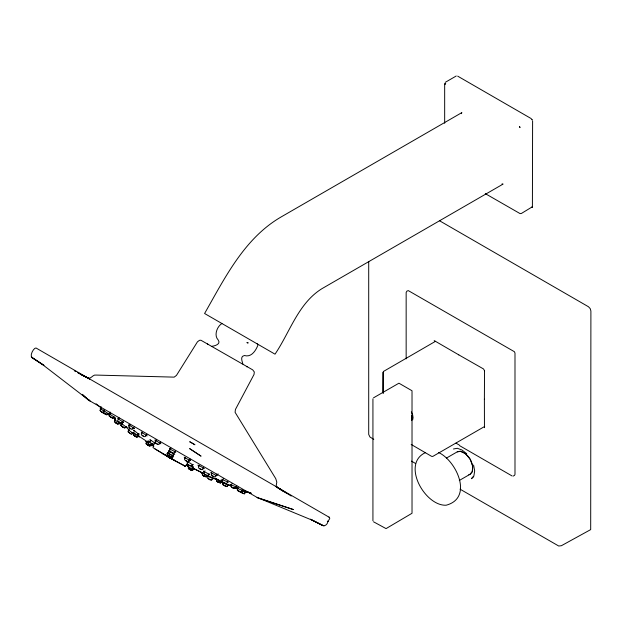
<?xml version="1.0" encoding="UTF-8"?>
<svg xmlns="http://www.w3.org/2000/svg" width="622" height="622" viewBox="0 0 622 622"><rect width="100%" height="100%" fill="white"/><g stroke="black" fill="none" stroke-linecap="round" stroke-linejoin="round"><path stroke-width="0.93" d="M484.452 427.664L484.382 399.223M115.327 420.006L114.58 421.84M257.889 497.305L258.223 498.09L293.359 509.558L257.065 497.421L311.529 519.922L322.756 525.528C324.964 527.137 329.015 522.527 327.359 521.205L327.988 521.578M484.382 399.402L484.546 370.572M167.676 454.433L168.243 455.459L171.54 457.03L173.872 453.679M133.326 434.42L133.73 435.307L136.646 437.258L138.418 435.649M133.302 432.251L133.644 433.122L136.366 434.988L137.151 434.941L138.325 433.433M135.65 434.374L134.321 433.425M130.9 428.822L129.586 427.882M461.392 113.655L461.866 112.605L280.732 217.179C244.135 238.584 224.799 278.088 204.584 313.504L275.017 354.167C289.922 332.226 298.233 303.279 321.994 288.639L503.12 184.065L501.977 183.949M412.65 419.897L413.062 417.626L412.65 414.882L411.336 411.818M221.898 479.694L221.992 479.181M223.547 482.726L222.909 484.569L223.998 485.502M223.632 482.773L222.909 484.546L223.469 485.277M238.172 487.251L237.2 489.973L238.467 491.046M237.923 488.2C235.132 491.069 242.868 494.039 242.572 489.763M257.889 345.233C255.759 350.738 251.296 357.642 244.384 355.512C239.867 356.196 242.176 361.289 242.868 364.041M216.907 478.893L216.479 481.241L220.009 482.874L220.989 482.719M232.022 483.706C228.873 486.544 233.336 488.939 235.621 488.356M223.5 478.699C219.434 481.451 226.89 485.751 227.496 482.066M160.204 443.245L160.359 443.626L155.679 440.298M204.996 470.831C200.999 473.482 208.23 477.976 208.984 474.189M208.393 476.071C205.408 478.816 212.802 482.213 212.949 478.186M211.83 473.054L211.301 475.363L214.769 477.043L215.406 476.895L216.868 474.119M202.951 472.914L202.22 474.687L203.262 475.721M218.509 479.414L217.529 481.685L219.403 482.517M220.087 480.083L219.107 482.345L217.894 481.863M199.133 465.575C196.117 468.242 203.238 471.748 203.549 467.884M188.365 464.323C185.333 466.912 192.47 470.59 192.804 466.733M187.953 461.944L187.191 463.67L187.883 464.821M185.263 457.567L184.454 459.277C185.348 461.54 189.959 463.188 190.114 459.013M228.227 484.678L227.147 486.591L223.912 485.455M245.939 490.983L244.485 493.782M245.558 491.87L244.454 493.767L242.541 493.184M227.955 485.028L226.742 486.598M221.743 480.542L220.46 482.781L217.809 481.933M236.757 485.502L235.132 488.449L232.535 487.625M169.557 451.152C166.984 453.36 170.926 455.701 172.854 455.281M170.98 448.081C167.645 450.468 171.415 453.5 173.857 453.049L175.396 450.647M168.531 452.754L167.069 455.638L168.158 457.007M187.059 461.151L185.597 460.358M207.639 475.122L206.465 476.973L204.459 476.296M193.722 468.226L192.61 470.286L191.125 470.069M207.336 475.433L206.597 476.81L205.112 476.592M156.254 439.575L154.886 442.366L156.923 444.061L158.898 444.543L160.523 442.172M150.804 440.182L149.863 442.281L151.395 443.665L153.611 444.606L155.002 442.934M192.486 464.307C191.934 467.62 188.178 465.45 187.152 463.802M101.215 406.788L100.274 408.429L100.958 408.988L100.274 408.429L101.238 408.483M114.852 417.572L109.169 413.677L110.117 412.044M115.513 417.961L114.565 419.601L115.124 420.083M115.474 418.256L114.534 419.897L115.179 419.796M218.104 473.878L217.156 475.519L215.896 475.69M148.775 441.255L147.958 443.517L150.889 445.484L152.141 445.593M327.934 521.508L329.753 518.577L329.442 517.395L36.014 347.986C33.806 347.527 29.04 356.002 32.313 357.837L42.786 364.756L89.498 400.677L258.223 498.09M142.197 432.407L141.248 434.024C141.443 435.501 143.736 436.924 145.175 436.628L146.862 434.319M189.399 460.202L188.583 461.555L189.562 459.922M157.389 444.077L156.029 443.191M134.212 433.223L133.559 435.097L137.423 437.282M146.831 442.055L146.03 443.673L148.16 445.414M147.072 441.706L146.053 443.649L146.94 444.567M129.042 429.74L128.015 431.365L128.676 432.329M130.084 424.328L128.56 427.042L129.843 428.333L132.105 429.491L134.134 427.104M172.24 456.486L170.926 458.235L168.826 457.403M119.152 417.898L117.566 420.596L119.167 422.167L121.096 423.139L123.195 420.783M122.005 423.372L120.909 425.269L123.109 427.26M110.086 413.684L109.138 415.955L112.73 418.108M115.49 419.593L114.37 421.483L116.431 423.302M101.059 408.444L99.94 410.333L101.503 411.756M104.628 409.424L103.089 412.386L107.038 414.835M134.36 430.626L133.784 430.23L138.745 434.265L137.695 433.845M152.989 443.914L151.581 445.601L149.995 444.971M133.147 432.632L131.957 434.14L130.877 433.884M125.971 426.389L124.742 427.874L123.475 427.547M473.754 476.607L471.437 478.707L473.902 475.768L474.679 470.963L473.591 465.069M108.088 413.249L106.541 414.82L105.305 414.166M119.44 422.618L118.188 424.08L116.897 423.675M184.952 457.434L184.555 457.497L189.881 460.467L189.764 459.953M246.685 366.801L247.229 366.7M445.235 82.353L456.26 75.985M212.32 475.83L213.844 476.522M211.387 472.914L216.51 475.659L216.402 475.138M204.187 471.569L209.342 474.337M205.159 474.508L206.698 475.208M192.758 470.31L190.464 469.773M171.524 458.212L169.114 457.574L167.326 455.848M118.25 424.142L117.449 424.064M232.558 487.539L234.066 488.177M89.187 399.907L88.34 400.008L82.563 394.815M435.493 341.315L383.409 371.482L383.175 392.373M373.503 397.839L398.935 383.199L412.021 390.756L412.028 513.267L386.052 528.607L373.503 521.78M425.526 452.583C400.957 463.763 424.958 506.3 446.168 505.212C473.801 497.927 456.151 460.342 438.424 452.443M484.662 426.474L432.757 456.431L431.559 456.323L411.181 444.442M446.378 458.119L457.263 451.836L460.358 451.269L465.443 453.586L470.178 459.285L472.751 466.236L472.207 471.795L470.178 474.197L459.285 480.479M209.917 474.166L208.588 474.283M232.278 487.376L233.818 488.021M155.974 443.432L154.606 443.579M139.289 434.008L138.745 434.265L138.675 433.752M193.574 469.26L194.111 469.423L193.761 469.074M193.364 464.626L192.439 464.961M236.85 487.057L235.676 486.909M237.402 488.052L236.671 487.873L237.596 488.659M223.104 482.625L222.342 482.345M223.003 482.586L222.536 482.789L228.577 485.362L228.095 484.538M237.309 488.021L236.842 488.223L242.984 490.618M468.77 474.796L470.178 474.197L472.207 471.795C474.345 463.46 468.646 453.586 460.358 451.269L457.263 451.836M231.166 484.468L230.692 484.67L236.352 486.987L236.236 486.466M222.699 479.445L222.217 479.648L228.398 482.19M150.042 446.122L148.744 445.803M216.37 478.753L215.888 478.956L222.007 481.77L221.284 481.576M198.776 465.411L198.262 465.621L198.06 465.046M149.995 446.091L147.5 444.971M148.767 441.169L147.857 440.881M168.344 452.606L167.792 452.816L169.643 453.586M167.73 453.803L167.178 454.013L167.862 454.216M187.611 461.788L187.09 461.99L186.841 461.267M170.366 448.781L169.814 448.991L175.769 452.124M169.355 451.012L168.811 451.222L174.043 453.897M142.158 432.321C141.419 432.352 146.963 435.781 146.574 435.377M147.157 441.667L146.147 441.706L147.437 442.771M208.183 476.055L206.932 475.83M150.734 440.081L150.19 440.283C151.97 440.275 155.111 443.766 155.267 443.214M174.766 454.184L173.328 454.231M113.056 418.303L110.584 417.113L109.138 415.41M118.693 418.653L118.172 418.847L123.514 422.338L122.262 422.113M124.968 427.998L122.884 427.127M202.422 472.751L201.411 472.914L205.571 474.563M129.143 429.716L128.637 429.895C127.883 429.895 133.901 433.728 133.668 433.542L133.582 433.021M103.47 413.062L104.916 413.84M103.843 413.008L102.583 412.596M110.164 413.653L109.169 413.677M122.083 423.333L121.57 423.504L126.429 427.291L126.919 427.143M104.185 410.186L103.664 410.357L108.547 414.159L108.485 413.638M212.071 346.26C215.15 345.894 221.261 344.052 218.151 339.923C213.61 335.242 217.202 326.34 221.93 323.518M115.591 419.578L114.565 419.601L120.233 423.94L119.649 423.481M100.647 408.592L101.161 408.429L100.189 410.714M193.574 467.153L191.918 466.959M121.43 423.325L121.041 423.325M153.883 444.676L151.947 444.092M434.172 340.576L458.772 354.851M129.112 425.145L128.552 425.254L130.13 425.611L134.492 428.651M453.438 448.991L457.302 448.283L461.936 449.963L466.702 453.718M172.38 455.763L173.678 455.934M513.212 476.071L514.588 475.332L514.993 474.322L514.993 353.078L514.394 351.71L408.296 290.606L406.905 291.135L406.158 292.457L406.158 358.855M147.227 435.835L145.851 435.68M118.545 421.506L119.875 422.455M204.451 468.389L202.842 468.319M190.41 460.552L188.614 460.249M172.97 456.019L173.46 455.973M160.865 443.711L159.108 443.331M172.963 457.388L172.045 457.108M122.814 422.377L122.946 421.856M244.889 492.002L246.234 492.266L244.858 492.025M188.388 464.782L189.92 465.567M227.691 484.888L228.818 485.082M199.538 468.405L201.038 469.175M168.476 456.999L169.643 457.668M201.855 469.696L202.337 469.696M169.814 454.013L171.283 454.861M146.582 442.289L146.03 441.83L146.598 441.845M203.456 475.721L205.159 476.538M227.473 482.167L227.706 481.669M189.477 469.206L190.309 469.563M142.259 435.237L143.643 436.139M244.477 491.8L246.156 492.329M203.635 475.83L205.011 476.452M207.639 475.535L207.95 475.939L207.243 475.776M223.702 482.4L225.242 483.107M129.151 425.184L128.591 425.121L129.889 426.148M170.825 451.774L172.286 452.622M148.891 444.1L150.314 444.994M139.32 436.597L137.789 435.898M202.103 473.023L202.795 473.233M168.787 455.623L170.249 456.47M168.173 456.82L169.946 457.846M121.663 424.041L121.142 423.504L121.694 423.59M103.975 413.062L105.32 414.081M108.904 414.392L107.038 413.249M187.471 464.339L188.684 464.743M150.913 443.051L152.336 443.968M323.028 525.637L310.448 519.214L323.837 525.839M238.459 490.945L240.061 491.621L238.817 491.085M193.551 468.483L193.932 469.47L193.255 469.221M241.546 492.741L243.109 493.378M213.463 478.73L207.157 475.97L208.331 476.522M241.064 492.056L239.851 491.629M207.453 475.573L207.942 475.721M188.754 467.184L190.27 467.993M244.151 493.806L242.518 493.168M241.414 490.222L242.494 490.533L242.378 490.019M174.347 452.007L175.171 452.178L175.046 451.665M188.303 466.508L187.883 466.368L188.404 466.578M235.217 487.493L237.728 488.371M246.724 491.559L251.14 493.114M207.857 475.97L206.613 475.472M109.954 416.515L111.26 417.51M235.139 487.477L237.783 488.449M243.078 490.4L251.008 493.332L244.788 491.046M235.023 487.454L237.69 488.433M241.492 490.587L245.604 492.282L245.519 491.784L245.604 492.282M238.001 488.62L236.733 487.982M226.447 486.505L224.317 485.572M126.974 427.672L125.683 426.987M223.982 483.348L222.629 482.835L223.018 483.069M228.585 485.393L227.108 484.732M139.367 437.009L138.053 436.31M225.226 485.953L225.817 486.21M240.263 491.777L243.14 493.401M146.147 441.706L148.456 443.058M213.447 478.162L216.891 479.671M228.927 484.966L231.508 486.093M216.767 479.694L207.243 475.348M221.129 481.615L223.749 482.765M225.491 483.535L231.679 486.248M104.162 413.171L105.538 414.205M121.904 426.226L123.242 427.244M189.889 469.361L190.604 469.711M207.903 478.411L209.389 479.103M240.737 492.422L240.302 491.792M210.003 479.383L210.399 479.562M210.345 479.539L211.488 480.067M119.743 423.776L120.209 423.994M212.079 478.155L213.019 478.613L212.918 478.085M151.993 445.686L150.726 444.987L152.009 445.803M147.087 444.567L148.518 445.562M188.272 465.855L186.196 464.898L187.774 465.66M183.311 465.279L185.309 466.236L168.85 457.31L155.197 449.045L152.981 447.576L153.494 445.927L153.883 446.184L152.297 445.111M134.336 435.657L135.907 436.722M237.511 488.597L236.461 488.052M188.062 465.785L186.46 465.007L185.48 466.337L176.073 461.345M203.767 475.962L204.599 476.382M189.78 469.439L190.581 469.843M121.142 423.504L121.609 423.73M231.571 485.199L230.327 484.468M194.352 468.864L202.181 472.728M79.678 373.892L88.324 378.184C91.372 378.907 92.919 374.133 96.402 375.082L174.16 377.134L176.446 375.424L197.454 341.828L199.491 340.312L200.922 340.242L252.695 369.857L254.312 371.964L254.017 374.483L235.427 409.478L235.085 412.308L275.74 478.629L276.806 482.073L276.238 485.409L276.588 486.738L281.945 490.393M193.699 468.607L203.013 473.241M132.797 428.2L133.948 428.542M81.948 375.089L89.584 378.915L81.163 374.421M120.209 423.722L118.825 422.797M203.114 475.636L203.899 476.04M190.464 469.633L190.876 469.851M189.127 469.112L189.889 469.509M110.195 416.647L111.556 417.689M122.106 426.342L122.915 426.886M232.193 487.485L231.298 486.567M74.298 370.782L76.001 371.684M77.696 372.586L79.398 373.488M81.093 374.39L89.584 378.915M77.797 372.625L79.484 373.519M134.5 435.742L135.713 436.613M217.467 481.809L216.557 480.884M147.119 444.582L147.678 444.932M216.705 479.57L215.453 478.784M146.03 441.83L147.282 442.53M203.2 473.661L202.096 473.054M190.744 469.766L191.164 470.014M189.243 469.182L188.233 468.172M162.972 453.78L162.482 453.485L175.085 460.754L155.088 448.975M327.506 521.267L328.019 521.555M188.777 467.013L187.502 466.243M149.575 441.985L148.23 441.387L148.961 442.102M168.85 457.31L175.964 461.299M190.775 465.785L192.999 467.309L192.882 466.788M192.097 468.374L193.932 469.47M458.608 354.765L483.504 368.947L484.546 370.751M457.668 76.133L531.343 118.67M485.292 193.629L520.078 213.603L521.345 213.494L532.401 206.761L532.611 120.862M439.49 220.732L588.443 306.732L590.177 308.559L590.9 310.984L590.69 529.602L561.371 545.727L558.712 546.015L460.008 489.141M455.996 443.136L459.339 445.072M459.611 445.663L512.116 475.978M373.775 439.357L369.981 437.025L368.706 434.444L368.706 261.427M411.445 461.104L415.636 463.522M328.914 517.092L329.341 517.341M257.174 343.865L257.679 344.153M88.34 400.008L90.579 401.299M193.691 469.182L194.111 469.423M133.971 433.853L132.035 432.585M206.729 475.185L207.95 475.939M188.909 467.449L187.906 466.275M134.196 433.106L134.888 433.534M283.795 491.691L275.834 486.443L286.377 493.005M288.81 494.521L291.236 496.037M128.132 429.74L129.088 430.401M275.834 486.443L288.087 494.093M125.302 426.653L126.429 427.291L126.359 426.77M187.634 466.313L188.062 466.578M204.576 472.456L203.534 470.994M202.834 475.488L202.383 474.788M188.816 468.949L188.357 468.242M113.305 416.896L114.394 417.517L114.339 416.997M211.915 473.878L210.757 472.487M32.087 357.658L43.937 365.339L31.535 357.09M115.365 422.447L116.493 423.279M137.874 435.462L146.691 441.363M100.951 411.305L102.117 412.231M216.58 479.391L215.912 478.676M128.14 431.948L131.273 434.156M129.065 432.601L129.5 432.912M130.021 433.277L130.449 433.573M101.028 411.352L101.775 411.912M115.451 422.501L115.894 422.828M112.823 417.432L115.14 419.142M120.536 423.131L122.083 424.266M125.939 427.112L128.256 428.822M103.081 412.954L102.047 412.184M100.577 408.537L104.302 411.476M116.983 423.722L114.806 422.043M136.817 434.879L138.908 436.535L138.823 436.014M167.411 454.441L166.696 453.78M185.395 458.523L184.198 457.116M107.202 413.459L108.22 414.244M101.689 411.865L102.366 412.386M101.44 411.717L100.461 410.948M116.159 423.03L116.788 423.52M122.495 426.809L121.049 425.106M151.13 444.955L151.869 445.609L151.449 445.251M96.068 403.771L101.168 407.931M107.723 413.272L109.907 415.061M198.838 466.282L198.262 465.621C199.965 465.17 203.853 469.081 203.612 467.752M172.551 455.374L173.149 456.004L173.025 455.491M171.944 456.579L172.535 457.201L172.418 456.688M138.807 436.426L139.235 436.784L139.001 436.139M187.805 462.737L187.09 461.99L190.052 463.048L192.727 464.922L192.595 464.401M168.36 453.438L167.419 452.326M152.522 443.937L153.393 444.714L153.292 444.201M207.585 343.81L207.795 344.254M82.353 394.34L89.498 400.677M155.998 441.41L154.831 440.003M133.567 433.122L133.971 433.495M103.928 410.753L103.151 409.968M108.049 413.716L109.013 414.695L108.687 413.77M169.308 451.906L168.515 450.538M170.327 449.683L169.526 448.478M142.088 433.192L141.303 431.963M121.974 423.994L121.204 423.014M133.987 433.067L133.52 432.5M109.48 413.809L109.845 414.205M222.116 482.586L222.497 483.014M134.165 431.225L133.629 430.191M126.212 426.847L126.655 427.431L126.585 426.917M150.54 440.889L149.886 439.614M532.051 119.719L531.771 119.377L532.152 119.937M118.304 419.065L117.752 418.241M222.007 481.77L221.58 480.814M109.231 415.861L109.138 415.698M119.922 423.069L119.976 423.582M383.183 393.057L383.136 372.096L383.191 393.26M444.668 83.628L444.668 123.265M372.928 398.834L372.928 520.785M411.492 415.55A8.343 4.813 60 0 1 411.492 420.565M445.064 84.009L445.655 83.814L445.064 84.009M532.401 206.761L531.779 207.468L532.401 206.761M220.46 482.781L220.001 482.789L220.46 482.781M399.565 383.199L399.565 383.199M248.046 342.901L247.058 342.683L248.046 342.901M223.142 482.991L222.147 482.548L223.142 482.991M190.931 442.413L189.694 441.729L194.935 444.753L190.931 442.413M200.937 456.066L189.741 448.687L200.937 456.066M519.487 126.468L519.953 127.417L519.487 126.468M121.282 425.79L121.049 425.394L121.282 425.79"/></g></svg>
